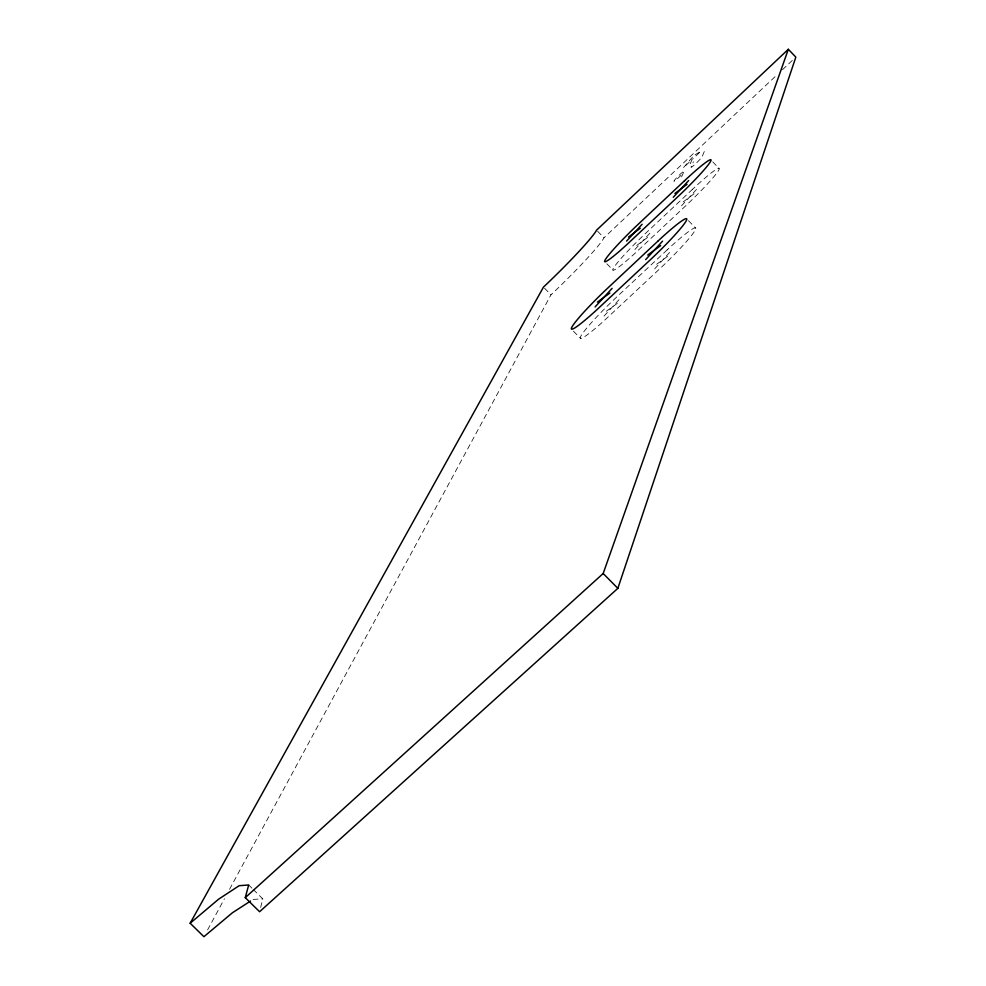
<?xml version="1.0" encoding="UTF-8"?>
<svg xmlns="http://www.w3.org/2000/svg" width="986" height="986" viewBox="0 0 986 986"><rect width="100%" height="100%" fill="white"/><g stroke="black" fill="none" stroke-linecap="round" stroke-linejoin="round"><path stroke-width="0.74" stroke-dasharray="4.93 3.7" d="M260.661 907.44L262.806 898.875L253.02 889.261M704.287 151.548L702.032 156.823A7.691 0.616 -44.1 0 1 695.906 163.454A7.691 0.616 -44.1 0 1 691.038 167.164L693.38 161.815M690.212 163.812L692.061 159.572L683.236 167.891L693.836 155.554L700.91 151.252L692.69 158.992M681.597 176.876L684.272 170.726L680.759 173.684A8.504 0.678 -44.2 0 0 673.956 181.03A8.504 0.678 -44.2 0 0 679.292 176.975L682.546 173.906M207.578 929.934L224.426 898.776M229.553 889.298L550.989 294.789A63.622 4.93 -44.4 0 0 603.974 237.786L776.869 74.985M654.692 268.845L671.528 250.358M604.061 316.099L621.032 297.501M681.511 205.803L696.88 189.053M634.836 249.544L650.316 232.708M782.453 69.735L792.485 60.282M683.162 201.92L695.303 192.862M636.722 245.452L648.492 236.739M656.639 264.26L669.667 254.869M606.304 311.256L618.875 302.271M253.119 899.405L262.806 898.875M248.682 884.984L251.935 888.189M544.531 288.195L550.989 294.789M573.445 331.21L580.421 338.321M597.615 231.266L603.974 237.786M606.858 263.792L613.033 270.127M688.475 220.667L695.45 227.865M712.742 161.864L718.917 168.261M692.665 189.176L646.569 232.413A41.449 3.587 -44.3 0 0 613.107 268.808A41.449 3.587 -44.3 0 0 638.509 250.025L685.677 205.84A41.708 3.611 -44.2 0 0 719.077 169.469A41.708 3.611 -44.2 0 0 692.665 189.176M667.214 249.84L617.261 296.49A45.06 4.24 -44.3 0 0 580.606 336.682A45.06 4.24 -44.3 0 0 607.746 317.332L658.931 269.572A45.331 4.289 -44.2 0 0 695.537 229.405A45.331 4.289 -44.2 0 0 667.214 249.84"/><path stroke-width="1.48" d="M190.162 923.229L543.459 287.099A63.646 4.745 -44.4 0 0 596.555 230.182L788.332 49.3L795.838 57.126L617.852 588.346L259.601 911.73L245.267 897.654L248.682 884.984L239.167 885.687L218.596 899.195L190.162 923.229L203.917 936.7L232.413 912.765L250.53 901.068M245.267 897.654L603.173 573.507L788.332 49.3M645.682 259.601L662.567 241.139M595.088 306.917L612.096 288.356M626.591 241.077L642.108 224.278M673.241 197.274L688.647 180.561M674.929 193.441L687.032 184.333M628.526 237.034L640.247 228.259M647.691 255.054L660.645 245.6M597.38 302.123L609.89 293.064M603.173 573.507L617.852 588.346M684.518 180.758L638.435 224.056A41.474 3.439 -44.3 0 0 604.899 260.39A41.474 3.439 -44.3 0 0 630.19 241.471L677.32 197.237A41.72 3.476 -44.2 0 0 710.82 160.915A41.72 3.476 -44.2 0 0 684.518 180.758M658.34 240.72L608.424 287.444A45.073 4.08 -44.3 0 0 571.67 327.562A45.073 4.08 -44.3 0 0 598.662 308.051L649.836 260.23A45.344 4.117 -44.2 0 0 686.539 220.124A45.344 4.117 -44.2 0 0 658.34 240.72"/></g></svg>
